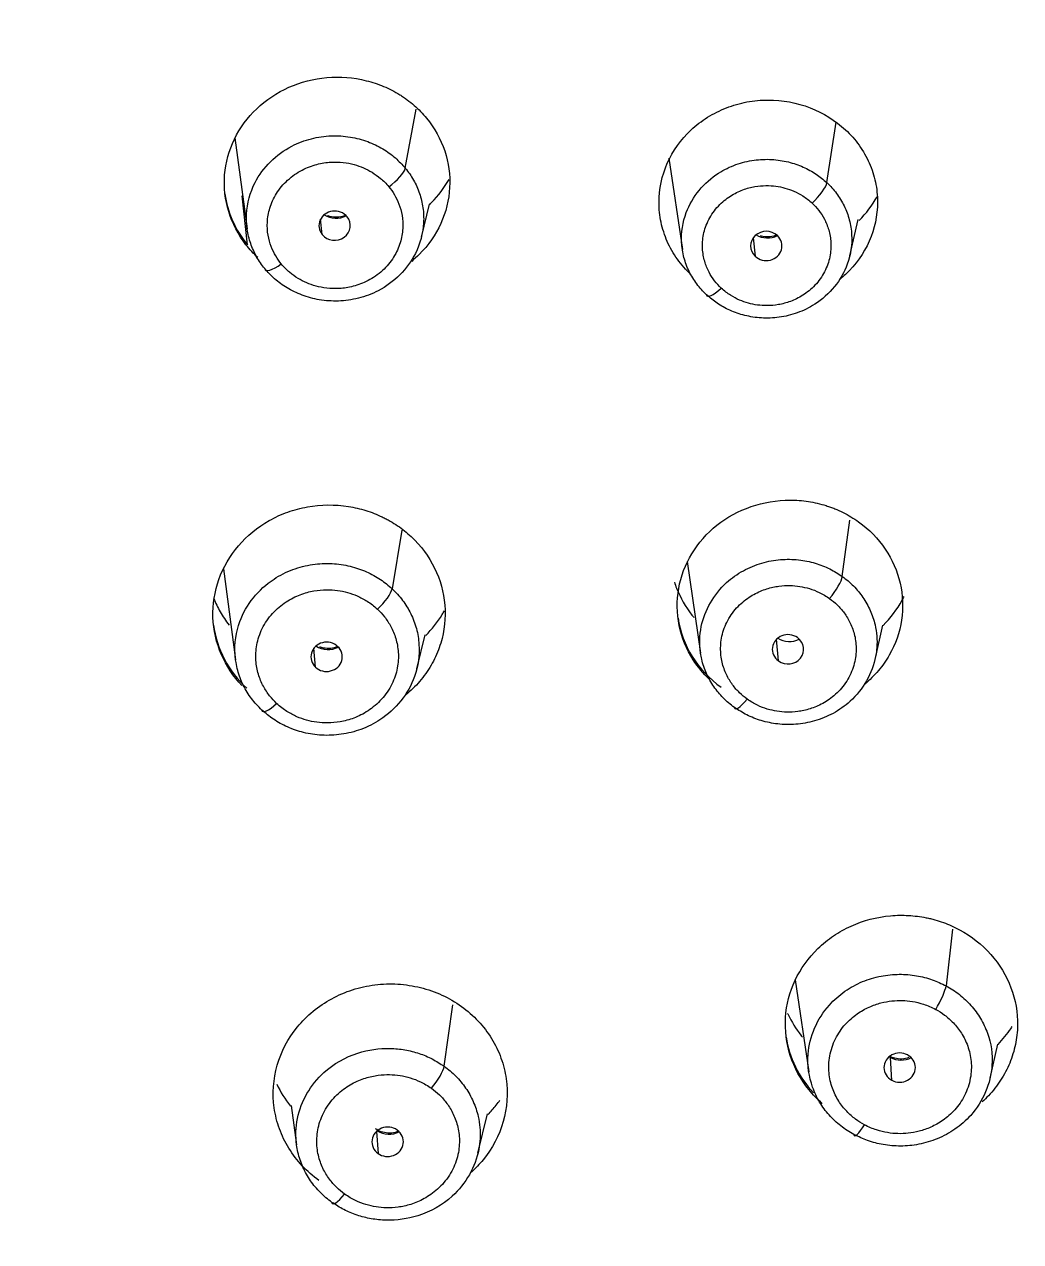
# Model space of a CAD drawing. Extents: x 0 to 1354, y 3495 to 4487.
# Drawn here: x 430.74 to 445.04, y 4074.6 to 4092.07 of the extents above; entities that cross this region are included whole.
import ezdxf

# ---------------------------------------------------------------- set-up
doc = ezdxf.new("R2010")
doc.units = 0
doc.header["$LTSCALE"] = 30
doc.header["$MEASUREMENT"] = 0
doc.layers.add('\\M+5B3DF\\M+5B4E7\\M+5CFDF', color=3, linetype='CONTINUOUS', lineweight=9)

msp = doc.modelspace()

# ---------------------------------------------------------------- linework, layer by layer
at = {"layer": '\\M+5B3DF\\M+5B4E7\\M+5CFDF', "color": 0, "lineweight": -3}
for p, q in [((436.212, 4090.008), (436.369, 4090.856)), ((442.262, 4089.801), (442.397, 4090.667)), ((433.765, 4090.442), (433.942, 4089.139)), ((439.994, 4090.15), (440.188, 4088.841)), ((433.946, 4088.909), (433.871, 4089.613)), ((436.442, 4089.017), (436.559, 4089.49)), ((435.018, 4089.054), (434.994, 4089.275)), ((442.591, 4088.75), (442.713, 4089.27)), ((441.206, 4089.009), (441.234, 4088.743)), ((442.484, 4084.149), (442.593, 4084.955)), ((436.163, 4084.814), (436.024, 4083.972)), ((433.601, 4084.26), (433.777, 4082.95)), ((440.256, 4084.365), (440.45, 4083.048)), ((442.953, 4082.956), (443.066, 4083.448)), ((436.377, 4082.824), (436.496, 4083.309)), ((441.567, 4082.936), (441.541, 4083.248)), ((434.922, 4082.846), (434.898, 4083.118)), ((444.065, 4079.084), (443.973, 4078.273)), ((441.806, 4078.361), (442.003, 4077.038)), ((436.769, 4077.119), (436.896, 4077.999)), ((444.606, 4076.95), (444.716, 4077.438)), ((443.195, 4076.916), (443.174, 4077.244)), ((434.576, 4076.556), (434.652, 4075.99)), ((437.255, 4075.871), (437.39, 4076.437)), ((435.798, 4076.183), (435.82, 4075.867))]:
    msp.add_line(p, q, dxfattribs=at)
for centre, major_axis, ratio, start_param, end_param in [((435.975, 4089.848), (0.232, 0.19), 0.282928, 4.484064, 5.959866), ((435.23, 4089.815), (1.617, -0.087), 0.928486, 3.317289, 3.846217), ((442.051, 4089.613), (0.205, 0.219), 0.25217, 4.448754, 5.927744), ((435.197, 4089.183), (0.225, 0.001), 0.934171, 0.652235, 3.793828), ((435.197, 4089.183), (0.225, 0.001), 0.934171, 3.793828, 6.93542), ((435.217, 4089.566), (-0.297, 0.016), 0.928486, 1.012746, 2.136306), ((441.393, 4088.892), (0.225, 0), 0.934248, 0.783609, 3.925201), ((441.393, 4088.892), (0.225, 0), 0.934248, 3.925201, 7.066794), ((441.409, 4089.285), (-0.299, 0.013), 0.928477, 1.038724, 2.108683), ((434.432, 4088.741), (-0.232, -0.19), 0.282928, 6.099493, 7.625657), ((440.746, 4088.394), (-0.205, -0.219), 0.25217, 6.06737, 7.590346), ((442.302, 4083.937), (0.175, 0.244), 0.217098, 4.418329, 5.894131), ((435.812, 4083.785), (0.205, 0.219), 0.25217, 4.448754, 5.921391), ((441.73, 4083.743), (1.618, -0.066), 0.926829, 3.315062, 4.095891), ((435.115, 4083.63), (1.667, -0.089), 0.926726, 3.314919, 3.97665), ((441.704, 4083.103), (0.225, 0.001), 0.934325, 0.914029, 4.055622), ((435.082, 4082.995), (0.225, 0.001), 0.934247, 0.782425, 3.924018), ((441.72, 4083.49), (-0.297, 0.012), 0.926829, 1.024199, 2.123169), ((441.704, 4083.103), (0.225, 0.001), 0.934325, 4.055622, 7.197214), ((435.082, 4082.995), (0.225, 0.001), 0.934247, 3.924018, 7.065611), ((435.102, 4083.373), (-0.296, 0.016), 0.926726, 1.00171, 2.147411), ((434.365, 4082.433), (-0.205, -0.219), 0.25217, 6.061018, 7.590346), ((441.118, 4082.495), (-0.175, -0.244), 0.217098, 6.033757, 7.559921), ((443.824, 4078.042), (0.142, 0.264), 0.178311, 4.393118, 5.865756), ((443.331, 4077.74), (1.668, -0.062), 0.92512, 3.312795, 3.889125), ((443.307, 4077.099), (0.225, 0.001), 0.934436, 1.044615, 4.186208), ((443.322, 4077.481), (-0.296, 0.011), 0.92512, 1.011911, 1.081911), ((443.024, 4076.998), (-0.142, -0.264), 0.178311, 2.863789, 3.14082), ((443.322, 4077.481), (-0.296, 0.011), 0.92512, 1.081911, 2.134933), ((443.307, 4077.099), (0.225, 0.001), 0.934436, 4.186208, 7.327801), ((436.588, 4076.909), (-0.175, -0.244), 0.217098, 1.276736, 2.745843), ((435.958, 4076.035), (0.226, 0.001), 0.93437, 0.912659, 4.054252), ((435.977, 4076.417), (-0.296, 0.015), 0.924757, 1.014326, 2.13455), ((435.958, 4076.035), (0.226, 0.001), 0.93437, 4.054252, 7.195845), ((442.801, 4076.386), (-0.142, -0.264), 0.178311, 6.005382, 7.534711), ((435.341, 4075.391), (0.175, 0.244), 0.217098, 2.885469, 4.418329)]:
    msp.add_ellipse(centre, major_axis=major_axis, ratio=ratio, start_param=start_param, end_param=end_param, dxfattribs=at)
for points, knots in [([(448.01, 4005.599), (447.96, 4009.543), (447.888, 4013.486), (447.741, 4019.394), (447.686, 4021.363), (447.563, 4025.298), (447.498, 4027.264), (447.306, 4031.189), (447.174, 4033.15), (446.667, 4037.037), (446.296, 4038.964), (445.49, 4041.781), (445.181, 4042.708), (444.473, 4044.522), (444.072, 4045.409), (443.153, 4047.117), (442.631, 4047.936), (441.484, 4049.497), (440.861, 4050.241), (439.54, 4051.652), (438.842, 4052.318), (437.375, 4053.57), (436.607, 4054.156), (435.016, 4055.252), (434.19, 4055.761), (432.497, 4056.713), (431.631, 4057.158), (429.007, 4058.447), (427.224, 4059.247), (424.608, 4060.54), (423.746, 4060.987), (422.05, 4061.925), (421.214, 4062.415), (419.588, 4063.455), (418.797, 4064.004), (417.283, 4065.177), (416.561, 4065.801), (414.514, 4067.782), (413.303, 4069.241), (411.732, 4071.57), (411.247, 4072.37), (410.34, 4074), (409.919, 4074.831), (408.739, 4077.358), (408.067, 4079.09), (406.901, 4082.604), (406.413, 4084.388), (405.593, 4087.988), (405.26, 4089.804), (404.718, 4093.452), (404.506, 4095.284), (404.169, 4098.955), (404.047, 4100.795), (403.781, 4106.318), (403.739, 4110.005), (403.894, 4115.532), (403.978, 4117.373), (404.218, 4121.052), (404.374, 4122.889), (404.781, 4126.553), (405.03, 4128.381), (405.656, 4132.017), (406.034, 4133.824), (406.974, 4137.397), (407.531, 4139.163), (408.885, 4142.612), (409.674, 4144.299), (411.525, 4147.534), (412.587, 4149.084), (414.985, 4151.984), (416.318, 4153.338), (418.497, 4155.182), (419.254, 4155.765), (420.825, 4156.859), (421.639, 4157.371), (424.152, 4158.798), (425.92, 4159.607), (427.738, 4160.306)], [0, 0, 0, 0, 0.0625, 0.0625, 0.09375, 0.09375, 0.125, 0.125, 0.15625, 0.15625, 0.1875, 0.1875, 0.203125, 0.203125, 0.21875, 0.21875, 0.234375, 0.234375, 0.25, 0.25, 0.265625, 0.265625, 0.28125, 0.28125, 0.296875, 0.296875, 0.3125, 0.3125, 0.34375, 0.34375, 0.359375, 0.359375, 0.375, 0.375, 0.390625, 0.390625, 0.40625, 0.40625, 0.4375, 0.4375, 0.453125, 0.453125, 0.46875, 0.46875, 0.5, 0.5, 0.53125, 0.53125, 0.5625, 0.5625, 0.59375, 0.59375, 0.625, 0.625, 0.6875, 0.6875, 0.71875, 0.71875, 0.75, 0.75, 0.78125, 0.78125, 0.8125, 0.8125, 0.84375, 0.84375, 0.875, 0.875, 0.90625, 0.90625, 0.9375, 0.9375, 0.953125, 0.953125, 0.96875, 0.96875, 1, 1, 1, 1]), ([(428.197, 4158.696), (428.032, 4158.632), (427.687, 4158.497), (427.153, 4158.279), (426.581, 4158.036), (425.812, 4157.695), (424.94, 4157.282), (423.672, 4156.63), (422.201, 4155.781), (420.21, 4154.446), (418.173, 4152.791), (416.24, 4150.871), (414.215, 4148.497), (412.298, 4145.692), (410.681, 4142.545), (409.747, 4140.27), (409.152, 4138.614), (408.634, 4137.046), (408.065, 4135.032), (407.529, 4132.766), (407.088, 4130.534), (406.477, 4126.816), (405.945, 4122.029), (405.574, 4116.274), (405.414, 4110.376), (405.496, 4104.979), (405.754, 4100.036), (406.066, 4096.221), (406.521, 4092.391), (407.143, 4088.581), (407.893, 4085.209), (408.69, 4082.352), (409.453, 4080.061), (410.255, 4077.985), (411.284, 4075.636), (412.663, 4072.993), (414.467, 4070.299), (416.358, 4068.097), (418.12, 4066.448), (419.691, 4065.22), (420.87, 4064.414), (421.951, 4063.725), (423.294, 4062.925), (425.415, 4061.78), (428.351, 4060.364), (431.305, 4059.003), (433.874, 4057.683), (435.491, 4056.744), (436.673, 4055.977), (437.502, 4055.397), (438.285, 4054.811), (439.15, 4054.118), (440.24, 4053.175), (441.272, 4052.246), (442.117, 4051.45), (442.799, 4050.783), (443.873, 4049.648), (445.304, 4047.705), (446.48, 4045.401), (447.219, 4043.464), (447.695, 4042.003), (448.02, 4040.848), (448.332, 4039.593), (448.559, 4038.564), (448.74, 4037.637), (448.826, 4037.147), (448.857, 4036.968)], [0, 0, 0, 0, 0.003459, 0.007214, 0.011266, 0.015614, 0.023656, 0.030154, 0.043592, 0.057032, 0.077492, 0.095619, 0.111413, 0.140155, 0.164137, 0.183352, 0.190386, 0.20018, 0.217211, 0.233353, 0.24805, 0.264051, 0.310977, 0.347323, 0.383099, 0.432782, 0.458757, 0.485271, 0.511786, 0.538305, 0.564826, 0.582853, 0.599256, 0.614348, 0.6284, 0.651649, 0.674923, 0.693736, 0.709704, 0.72282, 0.733082, 0.737787, 0.748001, 0.763716, 0.784923, 0.811591, 0.827175, 0.841454, 0.848243, 0.854858, 0.861359, 0.867478, 0.876665, 0.889695, 0.894614, 0.899294, 0.908268, 0.925038, 0.946214, 0.958393, 0.965287, 0.976041, 0.981687, 0.990362, 0.996466, 1, 1, 1, 1]), ([(449.143, 4037.032), (448.866, 4038.625), (448.514, 4040.206), (447.833, 4042.533), (447.58, 4043.302), (447.008, 4044.815), (446.689, 4045.559), (445.969, 4047.007), (445.567, 4047.711), (444.674, 4049.057), (444.181, 4049.7), (443.108, 4050.908), (442.533, 4051.475), (441.36, 4052.574), (440.764, 4053.109), (439.566, 4054.162), (438.959, 4054.679), (437.692, 4055.652), (437.038, 4056.11), (435.025, 4057.411), (433.618, 4058.178), (430.752, 4059.606), (429.294, 4060.271), (426.404, 4061.642), (424.973, 4062.351), (422.891, 4063.517), (422.208, 4063.922), (420.871, 4064.772), (420.218, 4065.218), (418.959, 4066.164), (418.353, 4066.663), (417.197, 4067.715), (416.646, 4068.268), (415.084, 4069.995), (414.161, 4071.239), (412.526, 4073.84), (411.813, 4075.196), (410.543, 4077.971), (409.983, 4079.388), (408.994, 4082.262), (408.567, 4083.718), (407.456, 4088.126), (406.947, 4091.114), (406.21, 4097.118), (405.982, 4100.135), (405.712, 4106.175), (405.669, 4109.198), (405.771, 4115.243), (405.915, 4118.264), (406.288, 4122.785), (406.438, 4124.29), (406.806, 4127.293), (407.023, 4128.792), (407.811, 4133.264), (408.526, 4136.22), (410.054, 4140.517), (410.64, 4141.926), (411.99, 4144.666), (412.76, 4145.994), (414.501, 4148.529), (415.469, 4149.738), (417.591, 4152.003), (418.745, 4153.06), (421.227, 4154.973), (422.556, 4155.829), (425.34, 4157.336), (426.795, 4157.987), (428.284, 4158.561)], [0, 0, 0, 0, 0.03125, 0.03125, 0.046875, 0.046875, 0.0625, 0.0625, 0.078125, 0.078125, 0.09375, 0.09375, 0.109375, 0.109375, 0.125, 0.125, 0.140625, 0.140625, 0.15625, 0.15625, 0.1875, 0.1875, 0.21875, 0.21875, 0.25, 0.25, 0.265625, 0.265625, 0.28125, 0.28125, 0.296875, 0.296875, 0.3125, 0.3125, 0.34375, 0.34375, 0.375, 0.375, 0.40625, 0.40625, 0.4375, 0.4375, 0.5, 0.5, 0.5625, 0.5625, 0.625, 0.625, 0.6875, 0.6875, 0.71875, 0.71875, 0.75, 0.75, 0.8125, 0.8125, 0.84375, 0.84375, 0.875, 0.875, 0.90625, 0.90625, 0.9375, 0.9375, 0.96875, 0.96875, 1, 1, 1, 1]), ([(449.362, 4037.033), (449.326, 4037.242), (449.253, 4037.664), (449.129, 4038.295), (448.996, 4038.926), (448.855, 4039.547), (448.708, 4040.153), (448.559, 4040.741), (448.406, 4041.311), (448.249, 4041.867), (448.087, 4042.403), (447.924, 4042.91), (447.764, 4043.376), (447.612, 4043.799), (447.469, 4044.18), (447.334, 4044.527), (447.205, 4044.845), (447.081, 4045.142), (446.959, 4045.423), (446.837, 4045.696), (446.712, 4045.964), (446.584, 4046.23), (446.452, 4046.493), (446.317, 4046.754), (446.179, 4047.013), (446.039, 4047.27), (445.894, 4047.527), (445.746, 4047.782), (445.595, 4048.035), (445.439, 4048.284), (445.277, 4048.53), (445.107, 4048.775), (444.925, 4049.027), (444.725, 4049.293), (444.504, 4049.577), (444.26, 4049.881), (443.988, 4050.207), (443.69, 4050.552), (443.366, 4050.907), (443.026, 4051.261), (442.68, 4051.604), (442.332, 4051.936), (441.984, 4052.26), (441.634, 4052.582), (441.28, 4052.903), (440.925, 4053.223), (440.573, 4053.54), (440.226, 4053.848), (439.889, 4054.142), (439.562, 4054.421), (439.245, 4054.684), (438.936, 4054.934), (438.63, 4055.175), (438.322, 4055.411), (438.012, 4055.642), (437.697, 4055.871), (437.38, 4056.095), (437.061, 4056.315), (436.739, 4056.531), (436.411, 4056.746), (436.068, 4056.966), (435.697, 4057.195), (435.242, 4057.467), (434.675, 4057.793), (433.978, 4058.176), (433.188, 4058.594), (432.322, 4059.036), (431.408, 4059.488), (430.47, 4059.937), (429.523, 4060.382), (428.577, 4060.824), (427.648, 4061.263), (426.763, 4061.69), (425.938, 4062.098), (425.161, 4062.495), (424.401, 4062.897), (423.638, 4063.315), (422.868, 4063.756), (422.092, 4064.229), (421.299, 4064.733), (420.49, 4065.273), (419.679, 4065.858), (418.879, 4066.49), (418.09, 4067.16), (417.325, 4067.873), (416.584, 4068.632), (415.854, 4069.442), (415.126, 4070.325), (414.403, 4071.299), (413.694, 4072.349), (413.022, 4073.445), (412.397, 4074.57), (411.805, 4075.719), (411.251, 4076.904), (410.72, 4078.133), (410.209, 4079.414), (409.721, 4080.755), (409.186, 4082.373), (408.622, 4084.331), (408.06, 4086.572), (407.594, 4088.819), (407.218, 4090.987), (406.907, 4093.095), (406.661, 4095.142), (406.46, 4097.112), (406.297, 4099.018), (406.169, 4100.89), (406.068, 4102.731), (405.992, 4104.535), (405.943, 4106.298), (405.913, 4108.028), (405.903, 4109.74), (405.913, 4111.447), (405.942, 4113.162), (405.991, 4114.884), (406.064, 4116.602), (406.154, 4118.312), (406.266, 4120.018), (406.403, 4121.724), (406.558, 4123.413), (406.737, 4125.063), (406.935, 4126.662), (407.152, 4128.218), (407.392, 4129.737), (407.661, 4131.222), (407.955, 4132.673), (408.276, 4134.09), (408.625, 4135.469), (409.009, 4136.818), (409.421, 4138.132), (409.854, 4139.376), (410.287, 4140.505), (410.7, 4141.499), (411.091, 4142.384), (411.477, 4143.198), (411.873, 4143.971), (412.251, 4144.662), (412.498, 4145.094), (412.605, 4145.277)], [0, 0, 0, 0, 0.004804, 0.00966, 0.014532, 0.019352, 0.024059, 0.028616, 0.033051, 0.037408, 0.041668, 0.04572, 0.049451, 0.05282, 0.055876, 0.058668, 0.061242, 0.063653, 0.065951, 0.068191, 0.070418, 0.072655, 0.074886, 0.077104, 0.079315, 0.081534, 0.083764, 0.086001, 0.088238, 0.090469, 0.092688, 0.094924, 0.097253, 0.09976, 0.102474, 0.105425, 0.108639, 0.112117, 0.115805, 0.119565, 0.123269, 0.12689, 0.13048, 0.134082, 0.13771, 0.141361, 0.144991, 0.148543, 0.151968, 0.155247, 0.158387, 0.161414, 0.164374, 0.167323, 0.170285, 0.173258, 0.176231, 0.179196, 0.182142, 0.185108, 0.188188, 0.191476, 0.195076, 0.200338, 0.206401, 0.213238, 0.220738, 0.228569, 0.236476, 0.244413, 0.252353, 0.260221, 0.267776, 0.274683, 0.281151, 0.287634, 0.294268, 0.300984, 0.307874, 0.315035, 0.322485, 0.330135, 0.337978, 0.345947, 0.354008, 0.362192, 0.370589, 0.379393, 0.388946, 0.399039, 0.409195, 0.419279, 0.429501, 0.439837, 0.45039, 0.46135, 0.472727, 0.484442, 0.502084, 0.521523, 0.539787, 0.55716, 0.57437, 0.590961, 0.606728, 0.621973, 0.636971, 0.651859, 0.666323, 0.680413, 0.694289, 0.707968, 0.721607, 0.735367, 0.749234, 0.763046, 0.776738, 0.790421, 0.804175, 0.817894, 0.831199, 0.844064, 0.856622, 0.868929, 0.880987, 0.892822, 0.904437, 0.915801, 0.926905, 0.93798, 0.948706, 0.95835, 0.966814, 0.974342, 0.98135, 0.98822, 0.994976, 1, 1, 1, 1]), ([(449.502, 4037.021), (449.465, 4037.236), (449.392, 4037.662), (449.27, 4038.294), (449.14, 4038.916), (449.002, 4039.527), (448.859, 4040.127), (448.711, 4040.717), (448.558, 4041.296), (448.399, 4041.864), (448.232, 4042.421), (448.057, 4042.967), (447.874, 4043.5), (447.684, 4044.021), (447.489, 4044.53), (447.287, 4045.027), (447.079, 4045.512), (446.862, 4045.983), (446.638, 4046.44), (446.408, 4046.884), (446.177, 4047.308), (445.899, 4047.796), (445.581, 4048.318), (445.202, 4048.871), (444.84, 4049.35), (444.429, 4049.866), (444.009, 4050.366), (443.556, 4050.867), (443.038, 4051.404), (442.398, 4052.014), (441.641, 4052.701), (440.883, 4053.381), (440.282, 4053.915), (439.651, 4054.456), (438.803, 4055.153), (437.346, 4056.233), (435.798, 4057.23), (434.379, 4058.03), (433.345, 4058.58), (432.31, 4059.108), (431.275, 4059.617), (430.242, 4060.11), (429.214, 4060.593), (428.195, 4061.072), (427.189, 4061.554), (426.197, 4062.041), (425.223, 4062.539), (424.268, 4063.05), (423.332, 4063.573), (422.422, 4064.117), (421.537, 4064.679), (420.672, 4065.254), (419.841, 4065.854), (419.047, 4066.481), (418.285, 4067.128), (417.561, 4067.8), (416.877, 4068.493), (416.228, 4069.202), (415.613, 4069.926), (415.036, 4070.664), (414.495, 4071.414), (413.984, 4072.172), (413.503, 4072.935), (413.052, 4073.703), (412.627, 4074.474), (412.225, 4075.244), (411.845, 4076.015), (411.49, 4076.784), (411.152, 4077.551), (410.832, 4078.315), (410.53, 4079.074), (410.244, 4079.83), (409.974, 4080.58), (409.721, 4081.326), (409.315, 4082.587), (408.806, 4084.368), (408.237, 4086.67), (407.771, 4088.956), (407.386, 4091.221), (407.067, 4093.46), (406.816, 4095.671), (406.607, 4097.852), (406.443, 4100.002), (406.319, 4102.118), (406.226, 4104.202), (406.168, 4106.252), (406.137, 4108.267), (406.133, 4110.249), (406.155, 4112.195), (406.2, 4114.107), (406.271, 4115.984), (406.366, 4117.824), (406.479, 4119.63), (406.619, 4121.398), (406.777, 4123.131), (406.959, 4124.828), (407.165, 4126.487), (407.391, 4128.109), (407.645, 4129.692), (407.928, 4131.236), (408.239, 4132.739), (408.577, 4134.203), (408.949, 4135.623), (409.352, 4137), (409.783, 4138.333), (410.246, 4139.62), (410.741, 4140.86), (411.258, 4142.054), (411.803, 4143.199), (412.331, 4144.191), (412.678, 4144.8), (412.824, 4145.049)], [0, 0, 0, 0, 0.004925, 0.009783, 0.014574, 0.019297, 0.023952, 0.028541, 0.033063, 0.03752, 0.041913, 0.04624, 0.050499, 0.054689, 0.058812, 0.062868, 0.06686, 0.070785, 0.074642, 0.078431, 0.082152, 0.085621, 0.091226, 0.096067, 0.100874, 0.104902, 0.111103, 0.115743, 0.120319, 0.128101, 0.135864, 0.143616, 0.151376, 0.154309, 0.162712, 0.17659, 0.19595, 0.204951, 0.213874, 0.222725, 0.231503, 0.240206, 0.248833, 0.257381, 0.265851, 0.274244, 0.282558, 0.290799, 0.298961, 0.307046, 0.315062, 0.322999, 0.330849, 0.338629, 0.346332, 0.353957, 0.361508, 0.368988, 0.376389, 0.383715, 0.39097, 0.398152, 0.405256, 0.412286, 0.419244, 0.426128, 0.432935, 0.439669, 0.44633, 0.452916, 0.459426, 0.465861, 0.472221, 0.478506, 0.484715, 0.503971, 0.522949, 0.541649, 0.560075, 0.578222, 0.596092, 0.613686, 0.631, 0.648038, 0.664796, 0.681277, 0.69748, 0.713404, 0.72905, 0.744417, 0.759504, 0.774315, 0.788846, 0.803099, 0.817073, 0.830767, 0.844184, 0.857321, 0.870177, 0.882754, 0.895053, 0.907072, 0.918809, 0.930269, 0.941449, 0.952348, 0.962971, 0.973314, 0.983372, 0.993153, 1, 1, 1, 1]), ([(404.623, 4131.074), (404.588, 4130.873), (404.366, 4129.584), (403.796, 4125.704), (402.938, 4116.179), (402.904, 4106.308), (403.509, 4097.799), (403.922, 4093.938), (404.439, 4090.387), (405.062, 4087.152), (405.765, 4084.236), (406.526, 4081.641), (407.311, 4079.366), (408.086, 4077.403), (408.945, 4075.472), (409.945, 4073.499), (411.165, 4071.423), (412.534, 4069.458), (414.061, 4067.63), (415.728, 4065.949), (417.528, 4064.439), (419.429, 4063.101), (421.477, 4061.849), (423.547, 4060.723), (425.512, 4059.75), (427.144, 4058.986), (428.72, 4058.255), (430.371, 4057.48), (432.211, 4056.56), (434.054, 4055.528), (435.869, 4054.341), (437.639, 4052.979), (439.36, 4051.392), (440.891, 4049.675), (442.137, 4047.982), (443.025, 4046.52), (443.788, 4045.031), (444.457, 4043.465), (445.054, 4041.773), (445.502, 4040.242), (445.834, 4038.886), (446.076, 4037.716), (446.304, 4036.436), (446.539, 4034.82), (446.766, 4032.641), (446.939, 4029.975), (447.069, 4026.823), (447.219, 4022.012), (447.362, 4016.415), (447.465, 4010.907), (447.518, 4007.539), (447.539, 4006.008), (447.545, 4005.599)], [0, 0, 0, 0, 0.004399, 0.028149, 0.08446, 0.210548, 0.240578, 0.268471, 0.294238, 0.317873, 0.339365, 0.358714, 0.375905, 0.390942, 0.403826, 0.421009, 0.438012, 0.454857, 0.471503, 0.487946, 0.504179, 0.520153, 0.535825, 0.553449, 0.568384, 0.580629, 0.590215, 0.603849, 0.617866, 0.632269, 0.647095, 0.662367, 0.67808, 0.695053, 0.709337, 0.720941, 0.729896, 0.74338, 0.755521, 0.766306, 0.775735, 0.783805, 0.790513, 0.802081, 0.816849, 0.834849, 0.856111, 0.88061, 0.932059, 0.969104, 0.991752, 1, 1, 1, 1]), ([(449.143, 4037.044), (448.868, 4038.627), (448.52, 4040.197), (447.848, 4042.505), (447.599, 4043.269), (447.038, 4044.768), (446.727, 4045.499), (445.684, 4047.627), (444.841, 4048.955), (443.528, 4050.47), (443.254, 4050.764), (442.694, 4051.337), (442.407, 4051.616), (441.826, 4052.166), (441.532, 4052.437), (440.941, 4052.974), (440.643, 4053.24), (440.047, 4053.765), (439.748, 4054.025), (439.142, 4054.539), (438.836, 4054.793), (437.899, 4055.528), (437.254, 4055.987), (435.931, 4056.856), (435.252, 4057.266), (433.867, 4058.051), (433.163, 4058.424), (431.739, 4059.142), (431.02, 4059.487), (429.576, 4060.17), (428.851, 4060.507), (427.406, 4061.191), (426.685, 4061.537), (425.258, 4062.253), (424.549, 4062.623), (423.157, 4063.392), (422.474, 4063.791), (421.138, 4064.625), (420.486, 4065.06), (419.225, 4065.985), (418.617, 4066.474), (417.451, 4067.505), (416.892, 4068.048), (416.092, 4068.908), (415.831, 4069.203), (415.325, 4069.802), (415.081, 4070.106), (414.371, 4071.03), (413.929, 4071.661), (412.683, 4073.595), (411.959, 4074.94), (410.988, 4077.022), (410.683, 4077.727), (410.108, 4079.145), (409.839, 4079.859), (409.081, 4082.019), (408.643, 4083.481), (407.886, 4086.429), (407.566, 4087.917), (407.022, 4090.906), (406.797, 4092.408), (406.231, 4096.925), (405.996, 4099.953), (405.752, 4105.249), (405.699, 4107.52), (405.7, 4109.79)], [0, 0, 0, 0, 0.051287, 0.051287, 0.076931, 0.076931, 0.102575, 0.102575, 0.153862, 0.153862, 0.166684, 0.166684, 0.179506, 0.179506, 0.192327, 0.192327, 0.205149, 0.205149, 0.217971, 0.217971, 0.230793, 0.230793, 0.256437, 0.256437, 0.28208, 0.28208, 0.307724, 0.307724, 0.333368, 0.333368, 0.359011, 0.359011, 0.384655, 0.384655, 0.410298, 0.410298, 0.435942, 0.435942, 0.461586, 0.461586, 0.487229, 0.487229, 0.512873, 0.512873, 0.525695, 0.525695, 0.538517, 0.538517, 0.56416, 0.56416, 0.615448, 0.615448, 0.641091, 0.641091, 0.666735, 0.666735, 0.718022, 0.718022, 0.76931, 0.76931, 0.820597, 0.820597, 0.923172, 0.923172, 1, 1, 1, 1]), ([(434.097, 4088.724), (434.034, 4088.781), (433.977, 4088.844), (433.814, 4089.052), (433.729, 4089.215), (433.625, 4089.555), (433.605, 4089.736), (433.633, 4090.088), (433.681, 4090.264), (433.837, 4090.586), (433.947, 4090.736), (434.211, 4090.988), (434.37, 4091.093), (434.711, 4091.245), (434.898, 4091.293), (435.275, 4091.326), (435.468, 4091.311), (435.652, 4091.264)], [0, 0, 0, 0, 0.062134, 0.062134, 0.196115, 0.196115, 0.330096, 0.330096, 0.464076, 0.464076, 0.598057, 0.598057, 0.732038, 0.732038, 0.866019, 0.866019, 1, 1, 1, 1]), ([(435.652, 4091.264), (435.738, 4091.243), (435.904, 4091.188), (436.058, 4091.108), (436.15, 4091.051), (436.168, 4091.039), (436.204, 4091.014), (436.257, 4090.977), (436.306, 4090.937), (436.403, 4090.853), (436.462, 4090.792), (436.516, 4090.726)], [0, 0, 0, 0, 0.25, 0.5, 0.5, 0.5625, 0.5625, 0.625, 0.75, 0.75, 1, 1, 1, 1]), ([(440.312, 4088.481), (440.239, 4088.549), (440.174, 4088.623), (440.06, 4088.782), (440.011, 4088.868), (439.932, 4089.046), (439.903, 4089.137), (439.863, 4089.325), (439.853, 4089.422), (439.853, 4089.709), (439.894, 4089.902), (440.05, 4090.255), (440.167, 4090.419), (440.384, 4090.623), (440.464, 4090.685), (440.635, 4090.791), (440.725, 4090.837), (440.915, 4090.911), (441.014, 4090.939), (441.215, 4090.977), (441.316, 4090.986), (441.627, 4090.987), (441.83, 4090.949), (442.211, 4090.802), (442.384, 4090.695), (442.53, 4090.558)], [0, 0, 0, 0, 0.0625, 0.0625, 0.125, 0.125, 0.1875, 0.1875, 0.25, 0.25, 0.375, 0.375, 0.5, 0.5, 0.5625, 0.5625, 0.625, 0.625, 0.6875, 0.6875, 0.75, 0.75, 0.875, 0.875, 1, 1, 1, 1]), ([(436.516, 4090.726), (436.632, 4090.584), (436.72, 4090.426), (436.834, 4090.086), (436.857, 4089.909), (436.839, 4089.553), (436.796, 4089.378), (436.647, 4089.051), (436.542, 4088.9), (436.378, 4088.736), (436.341, 4088.703), (436.304, 4088.671)], [0, 0, 0, 0, 0.234329, 0.234329, 0.468658, 0.468658, 0.702988, 0.702988, 0.937317, 0.937317, 1, 1, 1, 1]), ([(442.53, 4090.558), (442.603, 4090.49), (442.668, 4090.416), (442.782, 4090.257), (442.831, 4090.171), (442.91, 4089.994), (442.939, 4089.902), (442.979, 4089.714), (442.989, 4089.617), (442.989, 4089.33), (442.948, 4089.137), (442.792, 4088.784), (442.675, 4088.62), (442.504, 4088.459), (442.476, 4088.435), (442.446, 4088.411)], [0, 0, 0, 0, 0.119435, 0.119435, 0.23887, 0.23887, 0.358305, 0.358305, 0.47774, 0.47774, 0.71661, 0.71661, 0.95548, 0.95548, 1, 1, 1, 1]), ([(433.942, 4089.14), (433.937, 4089.173), (433.931, 4089.242), (433.932, 4089.468), (434.046, 4089.898), (434.433, 4090.28), (434.856, 4090.44), (435.144, 4090.482), (435.42, 4090.464), (435.67, 4090.398), (435.888, 4090.293), (436.071, 4090.163), (436.166, 4090.058), (436.212, 4090.008)], [0, 0, 0, 0, 0.032492, 0.06775, 0.219483, 0.452283, 0.544295, 0.631732, 0.714585, 0.792845, 0.866505, 0.935559, 1, 1, 1, 1]), ([(436.212, 4090.008), (436.234, 4089.98), (436.276, 4089.926), (436.331, 4089.837), (436.378, 4089.744), (436.417, 4089.646), (436.446, 4089.544), (436.466, 4089.44), (436.476, 4089.333), (436.476, 4089.261), (436.474, 4089.225), (436.474, 4089.225)], [0, 0, 0, 0, 0.120751, 0.242716, 0.365895, 0.490285, 0.615886, 0.742697, 0.870717, 0.999945, 1, 1, 1, 1]), ([(440.188, 4088.843), (440.183, 4088.875), (440.165, 4089.053), (440.228, 4089.474), (440.559, 4089.877), (440.95, 4090.067), (441.211, 4090.131), (441.467, 4090.141), (441.707, 4090.105), (441.922, 4090.031), (442.109, 4089.93), (442.212, 4089.843), (442.262, 4089.801)], [0, 0, 0, 0, 0.034753, 0.18906, 0.441765, 0.534717, 0.62328, 0.707445, 0.787206, 0.862555, 0.933488, 1, 1, 1, 1]), ([(436.562, 4089.488), (436.571, 4089.496), (436.679, 4089.605), (436.771, 4089.727), (436.84, 4089.847)], [0, 0, 0, 0, 0.080935, 1, 1, 1, 1]), ([(442.262, 4089.801), (442.287, 4089.776), (442.336, 4089.727), (442.402, 4089.646), (442.461, 4089.559), (442.512, 4089.466), (442.554, 4089.368), (442.586, 4089.266), (442.609, 4089.159), (442.616, 4089.087), (442.618, 4089.051), (442.618, 4089.051)], [0, 0, 0, 0, 0.119707, 0.240928, 0.363662, 0.487907, 0.613663, 0.740929, 0.869702, 0.999983, 1, 1, 1, 1]), ([(435.363, 4089.335), (435.347, 4089.327), (435.297, 4089.309), (435.206, 4089.298), (435.132, 4089.313), (435.097, 4089.327), (435.093, 4089.328)], [0, 0, 0, 0, 0.201548, 0.586741, 0.958817, 1, 1, 1, 1]), ([(434.194, 4088.566), (434.173, 4088.593), (434.131, 4088.648), (434.076, 4088.736), (434.029, 4088.829), (433.991, 4088.926), (433.961, 4089.028), (433.947, 4089.1), (433.942, 4089.137), (433.942, 4089.14)], [0, 0, 0, 0, 0.15987, 0.321679, 0.485428, 0.65112, 0.818757, 0.988341, 1, 1, 1, 1]), ([(436.474, 4089.225), (436.465, 4089.074), (436.363, 4088.68), (435.977, 4088.294), (435.547, 4088.133), (435.257, 4088.092), (434.981, 4088.11), (434.731, 4088.178), (434.515, 4088.283), (434.334, 4088.412), (434.24, 4088.516), (434.194, 4088.566)], [0, 0, 0, 0, 0.158015, 0.412637, 0.512222, 0.606576, 0.695703, 0.779606, 0.858289, 0.931753, 1, 1, 1, 1]), ([(442.618, 4089.051), (442.626, 4088.91), (442.57, 4088.522), (442.24, 4088.116), (441.845, 4087.925), (441.583, 4087.86), (441.326, 4087.851), (441.086, 4087.887), (440.872, 4087.962), (440.686, 4088.063), (440.584, 4088.149), (440.534, 4088.191)], [0, 0, 0, 0, 0.155563, 0.421621, 0.518467, 0.610569, 0.697929, 0.780551, 0.858435, 0.931584, 1, 1, 1, 1]), ([(441.546, 4089.049), (441.545, 4089.049), (441.516, 4089.036), (441.449, 4089.018), (441.366, 4089.022), (441.32, 4089.034), (441.308, 4089.038)], [0, 0, 0, 0, 0.005055, 0.414331, 0.844622, 1, 1, 1, 1]), ([(440.534, 4088.191), (440.51, 4088.216), (440.46, 4088.265), (440.394, 4088.346), (440.335, 4088.433), (440.284, 4088.526), (440.242, 4088.624), (440.21, 4088.726), (440.194, 4088.8), (440.188, 4088.839), (440.188, 4088.843)], [0, 0, 0, 0, 0.135714, 0.2731, 0.41216, 0.552896, 0.69531, 0.839402, 0.985176, 1, 1, 1, 1]), ([(433.867, 4082.582), (433.744, 4082.713), (433.643, 4082.865), (433.5, 4083.195), (433.458, 4083.38), (433.445, 4083.746), (433.475, 4083.932), (433.598, 4084.28), (433.695, 4084.445), (433.94, 4084.732), (434.091, 4084.856), (434.343, 4084.998), (434.433, 4085.039), (434.617, 4085.105), (434.711, 4085.13), (435.001, 4085.181), (435.201, 4085.184), (435.397, 4085.153)], [0, 0, 0, 0, 0.136722, 0.136722, 0.280601, 0.280601, 0.424481, 0.424481, 0.568361, 0.568361, 0.712241, 0.712241, 0.78418, 0.78418, 0.85612, 0.85612, 1, 1, 1, 1]), ([(435.397, 4085.153), (435.482, 4085.14), (435.565, 4085.12), (435.726, 4085.07), (435.805, 4085.039), (435.901, 4084.993), (435.92, 4084.984), (435.957, 4084.964), (436.013, 4084.933), (436.066, 4084.9), (436.17, 4084.829), (436.235, 4084.777), (436.296, 4084.72)], [0, 0, 0, 0, 0.25, 0.25, 0.5, 0.5, 0.5625, 0.5625, 0.625, 0.75, 0.75, 1, 1, 1, 1]), ([(440.577, 4082.67), (440.488, 4082.755), (440.409, 4082.85), (440.247, 4083.103), (440.178, 4083.272), (440.108, 4083.619), (440.105, 4083.801), (440.167, 4084.15), (440.231, 4084.321), (440.417, 4084.629), (440.541, 4084.769), (440.829, 4084.998), (440.996, 4085.089), (441.351, 4085.212), (441.542, 4085.244), (441.733, 4085.244)], [0, 0, 0, 0, 0.100349, 0.100349, 0.25029, 0.25029, 0.400232, 0.400232, 0.550174, 0.550174, 0.700116, 0.700116, 0.850058, 0.850058, 1, 1, 1, 1]), ([(441.733, 4085.244), (441.822, 4085.244), (441.998, 4085.231), (442.168, 4085.191), (442.273, 4085.158), (442.294, 4085.151), (442.335, 4085.136), (442.397, 4085.113), (442.456, 4085.086), (442.572, 4085.028), (442.646, 4084.983), (442.717, 4084.933)], [0, 0, 0, 0, 0.25, 0.5, 0.5, 0.5625, 0.5625, 0.625, 0.75, 0.75, 1, 1, 1, 1]), ([(442.717, 4084.933), (442.869, 4084.824), (442.996, 4084.693), (443.201, 4084.391), (443.273, 4084.226), (443.353, 4083.878), (443.36, 4083.699), (443.307, 4083.346), (443.247, 4083.176), (443.113, 4082.941), (443.061, 4082.867), (442.944, 4082.727), (442.878, 4082.662), (442.807, 4082.602), (442.806, 4082.601), (442.805, 4082.6)], [0, 0, 0, 0, 0.19971, 0.19971, 0.399421, 0.399421, 0.599131, 0.599131, 0.798842, 0.798842, 0.898697, 0.898697, 0.998552, 0.998552, 1, 1, 1, 1]), ([(436.296, 4084.72), (436.436, 4084.589), (436.549, 4084.438), (436.714, 4084.101), (436.764, 4083.922), (436.794, 4083.554), (436.774, 4083.369), (436.693, 4083.103), (436.658, 4083.017), (436.572, 4082.852), (436.52, 4082.772), (436.404, 4082.623), (436.34, 4082.554), (436.25, 4082.473), (436.23, 4082.457), (436.21, 4082.44)], [0, 0, 0, 0, 0.215726, 0.215726, 0.431453, 0.431453, 0.647179, 0.647179, 0.755043, 0.755043, 0.862906, 0.862906, 0.970769, 0.970769, 1, 1, 1, 1]), ([(440.45, 4083.047), (440.431, 4083.173), (440.439, 4083.546), (440.69, 4083.981), (441.055, 4084.238), (441.321, 4084.349), (441.592, 4084.398), (441.852, 4084.395), (442.091, 4084.346), (442.304, 4084.265), (442.425, 4084.186), (442.484, 4084.149)], [0, 0, 0, 0, 0.136457, 0.39402, 0.49582, 0.592558, 0.684224, 0.770809, 0.852305, 0.928704, 1, 1, 1, 1]), ([(433.776, 4082.951), (433.773, 4082.977), (433.755, 4083.162), (433.817, 4083.608), (434.17, 4084.046), (434.59, 4084.255), (434.875, 4084.328), (435.156, 4084.341), (435.418, 4084.303), (435.653, 4084.223), (435.857, 4084.113), (435.969, 4084.018), (436.024, 4083.972)], [0, 0, 0, 0, 0.025806, 0.18239, 0.433505, 0.528145, 0.618229, 0.703747, 0.784691, 0.861052, 0.932823, 1, 1, 1, 1]), ([(440.074, 4084.067), (440.083, 4084.038), (440.144, 4083.87), (440.241, 4083.7), (440.344, 4083.57), (440.353, 4083.558)], [0, 0, 0, 0, 0.160038, 0.921897, 1, 1, 1, 1]), ([(442.484, 4084.149), (442.512, 4084.127), (442.568, 4084.085), (442.646, 4084.012), (442.717, 4083.934), (442.781, 4083.849), (442.838, 4083.758), (442.886, 4083.661), (442.925, 4083.561), (442.975, 4083.385), (442.987, 4083.238), (442.979, 4083.128)], [0, 0, 0, 0, 0.086734, 0.174341, 0.262819, 0.352167, 0.442385, 0.533473, 0.625428, 0.718251, 1, 1, 1, 1]), ([(436.024, 4083.972), (436.05, 4083.946), (436.103, 4083.893), (436.174, 4083.806), (436.238, 4083.713), (436.292, 4083.614), (436.338, 4083.509), (436.373, 4083.4), (436.397, 4083.287), (436.406, 4083.211), (436.408, 4083.172), (436.408, 4083.172)], [0, 0, 0, 0, 0.120228, 0.241821, 0.364776, 0.489092, 0.614769, 0.741805, 0.870199, 0.999949, 1, 1, 1, 1]), ([(433.461, 4083.834), (433.488, 4083.768), (433.553, 4083.635), (433.635, 4083.511), (433.682, 4083.45)], [0, 0, 0, 0, 0.483162, 1, 1, 1, 1]), ([(443.071, 4083.444), (443.178, 4083.553), (443.282, 4083.692), (443.361, 4083.843), (443.37, 4083.862)], [0, 0, 0, 0, 0.878333, 1, 1, 1, 1]), ([(436.506, 4083.301), (436.595, 4083.393), (436.687, 4083.51), (436.762, 4083.637), (436.772, 4083.655)], [0, 0, 0, 0, 0.859624, 1, 1, 1, 1]), ([(436.408, 4083.172), (436.418, 4083.017), (436.362, 4082.598), (436.009, 4082.158), (435.585, 4081.946), (435.298, 4081.874), (435.018, 4081.861), (434.755, 4081.9), (434.521, 4081.981), (434.318, 4082.091), (434.207, 4082.185), (434.153, 4082.231)], [0, 0, 0, 0, 0.156721, 0.418419, 0.516162, 0.60901, 0.69697, 0.780045, 0.858239, 0.931557, 1, 1, 1, 1]), ([(435.242, 4083.143), (435.24, 4083.142), (435.209, 4083.128), (435.141, 4083.111), (435.053, 4083.115), (435.001, 4083.13), (434.984, 4083.137)], [0, 0, 0, 0, 0.027804, 0.398115, 0.787426, 1, 1, 1, 1]), ([(440.935, 4082.268), (440.907, 4082.289), (440.851, 4082.332), (440.774, 4082.404), (440.703, 4082.482), (440.639, 4082.567), (440.582, 4082.658), (440.533, 4082.754), (440.494, 4082.855), (440.466, 4082.953), (440.454, 4083.018), (440.45, 4083.047)], [0, 0, 0, 0, 0.108528, 0.218371, 0.329533, 0.442012, 0.555813, 0.670935, 0.78738, 0.905151, 1, 1, 1, 1]), ([(442.979, 4083.128), (442.976, 4083.086), (442.938, 4082.799), (442.732, 4082.437), (442.362, 4082.177), (442.093, 4082.067), (441.822, 4082.018), (441.561, 4082.023), (441.324, 4082.072), (441.113, 4082.153), (440.993, 4082.231), (440.935, 4082.268)], [0, 0, 0, 0, 0.049563, 0.336982, 0.449394, 0.555901, 0.656508, 0.751219, 0.840036, 0.922962, 1, 1, 1, 1]), ([(434.153, 4082.231), (434.127, 4082.257), (434.074, 4082.309), (434.003, 4082.395), (433.94, 4082.488), (433.885, 4082.587), (433.84, 4082.692), (433.805, 4082.801), (433.786, 4082.888), (433.778, 4082.939), (433.776, 4082.951)], [0, 0, 0, 0, 0.131244, 0.264132, 0.398666, 0.534848, 0.672681, 0.812167, 0.953308, 1, 1, 1, 1]), ([(442.195, 4076.585), (442.125, 4076.646), (442.061, 4076.712), (441.886, 4076.929), (441.794, 4077.097), (441.681, 4077.448), (441.658, 4077.635), (441.681, 4078.001), (441.728, 4078.184), (441.886, 4078.52), (441.998, 4078.676), (442.202, 4078.874), (442.278, 4078.936), (442.437, 4079.044), (442.521, 4079.091), (442.787, 4079.211), (442.979, 4079.261), (443.177, 4079.279)], [0, 0, 0, 0, 0.074788, 0.074788, 0.22899, 0.22899, 0.383192, 0.383192, 0.537394, 0.537394, 0.691596, 0.691596, 0.768697, 0.768697, 0.845798, 0.845798, 1, 1, 1, 1]), ([(443.177, 4079.279), (443.263, 4079.287), (443.349, 4079.288), (443.519, 4079.278), (443.603, 4079.268), (443.708, 4079.246), (443.729, 4079.242), (443.771, 4079.232), (443.833, 4079.215), (443.894, 4079.196), (444.014, 4079.153), (444.091, 4079.118), (444.166, 4079.078)], [0, 0, 0, 0, 0.25, 0.25, 0.5, 0.5, 0.5625, 0.5625, 0.625, 0.75, 0.75, 1, 1, 1, 1]), ([(444.166, 4079.078), (444.338, 4078.985), (444.488, 4078.866), (444.741, 4078.581), (444.839, 4078.421), (444.97, 4078.072), (445.002, 4077.888), (444.997, 4077.612), (444.987, 4077.521), (444.949, 4077.34), (444.922, 4077.251), (444.851, 4077.079), (444.807, 4076.997), (444.705, 4076.84), (444.646, 4076.764), (444.553, 4076.665), (444.523, 4076.636), (444.493, 4076.608)], [0, 0, 0, 0, 0.191635, 0.191635, 0.38327, 0.38327, 0.574905, 0.574905, 0.670723, 0.670723, 0.76654, 0.76654, 0.862358, 0.862358, 0.958176, 0.958176, 1, 1, 1, 1]), ([(434.973, 4075.48), (434.885, 4075.544), (434.805, 4075.614), (434.661, 4075.767), (434.596, 4075.852), (434.486, 4076.03), (434.441, 4076.124), (434.37, 4076.318), (434.345, 4076.42), (434.302, 4076.725), (434.317, 4076.935), (434.43, 4077.33), (434.53, 4077.52), (434.73, 4077.764), (434.806, 4077.84), (434.971, 4077.976), (435.06, 4078.036), (435.25, 4078.139), (435.352, 4078.183), (435.559, 4078.249), (435.665, 4078.273), (435.885, 4078.3), (435.995, 4078.304), (436.213, 4078.291), (436.323, 4078.274), (436.642, 4078.195), (436.842, 4078.103), (437.018, 4077.977)], [0, 0, 0, 0, 0.0625, 0.0625, 0.125, 0.125, 0.1875, 0.1875, 0.25, 0.25, 0.375, 0.375, 0.5, 0.5, 0.5625, 0.5625, 0.625, 0.625, 0.6875, 0.6875, 0.75, 0.75, 0.8125, 0.8125, 0.875, 0.875, 1, 1, 1, 1]), ([(441.993, 4077.29), (442.012, 4077.546), (442.164, 4077.896), (442.511, 4078.2), (442.766, 4078.34), (443.033, 4078.42), (443.297, 4078.446), (443.546, 4078.425), (443.774, 4078.369), (443.908, 4078.304), (443.973, 4078.273)], [0, 0, 0, 0, 0.307118, 0.422873, 0.533055, 0.637652, 0.736654, 0.830052, 0.917836, 1, 1, 1, 1]), ([(443.973, 4078.273), (444.006, 4078.254), (444.072, 4078.216), (444.165, 4078.149), (444.252, 4078.075), (444.332, 4077.992), (444.405, 4077.902), (444.469, 4077.805), (444.524, 4077.702), (444.614, 4077.486), (444.642, 4077.29), (444.632, 4077.133), (444.632, 4077.133)], [0, 0, 0, 0, 0.0792, 0.159299, 0.240296, 0.322189, 0.404979, 0.488664, 0.573243, 0.658716, 0.99997, 1, 1, 1, 1]), ([(437.018, 4077.977), (437.106, 4077.914), (437.186, 4077.844), (437.33, 4077.69), (437.395, 4077.606), (437.505, 4077.427), (437.55, 4077.334), (437.62, 4077.14), (437.646, 4077.038), (437.688, 4076.733), (437.673, 4076.523), (437.56, 4076.127), (437.461, 4075.938), (437.277, 4075.713), (437.22, 4075.654), (437.16, 4075.599)], [0, 0, 0, 0, 0.114119, 0.114119, 0.228239, 0.228239, 0.342358, 0.342358, 0.456478, 0.456478, 0.684717, 0.684717, 0.912955, 0.912955, 1, 1, 1, 1]), ([(441.698, 4077.877), (441.7, 4077.872), (441.753, 4077.762), (441.824, 4077.647), (441.904, 4077.545), (441.912, 4077.535)], [0, 0, 0, 0, 0.043722, 0.910606, 1, 1, 1, 1]), ([(444.721, 4077.433), (444.789, 4077.504), (444.857, 4077.589), (444.917, 4077.679), (444.922, 4077.688)], [0, 0, 0, 0, 0.901249, 1, 1, 1, 1]), ([(434.652, 4075.989), (434.635, 4076.115), (434.646, 4076.499), (434.947, 4077.021), (435.487, 4077.327), (435.91, 4077.388), (436.206, 4077.359), (436.411, 4077.307), (436.601, 4077.229), (436.714, 4077.155), (436.769, 4077.119)], [0, 0, 0, 0, 0.132171, 0.39216, 0.578017, 0.729189, 0.798684, 0.866986, 0.934092, 1, 1, 1, 1]), ([(442.651, 4076.139), (442.618, 4076.158), (442.553, 4076.195), (442.461, 4076.262), (442.374, 4076.336), (442.293, 4076.419), (442.221, 4076.508), (442.156, 4076.605), (442.101, 4076.709), (442.01, 4076.929), (441.981, 4077.129), (441.993, 4077.29), (441.993, 4077.29)], [0, 0, 0, 0, 0.078152, 0.157283, 0.237395, 0.318488, 0.400564, 0.483624, 0.567669, 0.652702, 0.999961, 1, 1, 1, 1]), ([(443.438, 4077.242), (443.407, 4077.231), (443.339, 4077.217), (443.24, 4077.228), (443.185, 4077.251), (443.161, 4077.264)], [0, 0, 0, 0, 0.35226, 0.711091, 1, 1, 1, 1]), ([(436.769, 4077.119), (436.799, 4077.097), (436.857, 4077.053), (436.938, 4076.977), (437.012, 4076.895), (437.079, 4076.807), (437.138, 4076.712), (437.188, 4076.612), (437.229, 4076.507), (437.278, 4076.332), (437.291, 4076.188), (437.285, 4076.081)], [0, 0, 0, 0, 0.088434, 0.177779, 0.268035, 0.359201, 0.451275, 0.544258, 0.638147, 0.732942, 1, 1, 1, 1]), ([(444.632, 4077.133), (444.615, 4076.873), (444.463, 4076.517), (444.112, 4076.21), (443.856, 4076.071), (443.588, 4075.991), (443.324, 4075.965), (443.076, 4075.987), (442.849, 4076.044), (442.716, 4076.108), (442.651, 4076.139)], [0, 0, 0, 0, 0.310323, 0.426232, 0.536338, 0.640646, 0.739162, 0.831891, 0.918835, 1, 1, 1, 1]), ([(437.402, 4076.427), (437.422, 4076.448), (437.482, 4076.514), (437.536, 4076.584), (437.57, 4076.632)], [0, 0, 0, 0, 0.323857, 1, 1, 1, 1]), ([(436.109, 4076.184), (436.096, 4076.178), (436.05, 4076.163), (435.964, 4076.153), (435.863, 4076.175), (435.809, 4076.204), (435.785, 4076.222)], [0, 0, 0, 0, 0.1277, 0.434212, 0.730718, 1, 1, 1, 1]), ([(437.285, 4076.081), (437.283, 4076.029), (437.246, 4075.722), (436.984, 4075.263), (436.439, 4074.956), (436.017, 4074.896), (435.723, 4074.925), (435.518, 4074.977), (435.327, 4075.055), (435.215, 4075.129), (435.159, 4075.165)], [0, 0, 0, 0, 0.058475, 0.343779, 0.546338, 0.707144, 0.782245, 0.856084, 0.928668, 1, 1, 1, 1]), ([(435.159, 4075.165), (435.13, 4075.187), (435.071, 4075.231), (434.991, 4075.306), (434.917, 4075.387), (434.85, 4075.476), (434.791, 4075.57), (434.741, 4075.671), (434.7, 4075.776), (434.67, 4075.882), (434.657, 4075.954), (434.652, 4075.989)], [0, 0, 0, 0, 0.107071, 0.215416, 0.325037, 0.435937, 0.548117, 0.661579, 0.776325, 0.892357, 1, 1, 1, 1])]:
    msp.add_open_spline(points, degree=3, knots=knots, dxfattribs=at)
for points in [[(434.432, 4088.634), (434.404, 4088.669), (434.35, 4088.745), (434.284, 4088.879), (434.237, 4089.042), (434.224, 4089.229), (434.259, 4089.436), (434.351, 4089.646), (434.515, 4089.845), (434.729, 4089.992), (434.945, 4090.071), (435.145, 4090.1), (435.326, 4090.094), (435.479, 4090.063), (435.612, 4090.016), (435.736, 4089.952), (435.856, 4089.867), (435.937, 4089.788), (435.975, 4089.741)], [(435.975, 4089.741), (436.004, 4089.706), (436.058, 4089.631), (436.124, 4089.496), (436.17, 4089.333), (436.183, 4089.145), (436.149, 4088.938), (436.055, 4088.728), (435.892, 4088.529), (435.677, 4088.383), (435.461, 4088.304), (435.262, 4088.275), (435.081, 4088.282), (434.928, 4088.313), (434.795, 4088.359), (434.672, 4088.423), (434.551, 4088.508), (434.47, 4088.588), (434.432, 4088.634)], [(440.746, 4088.287), (440.712, 4088.319), (440.648, 4088.389), (440.568, 4088.512), (440.503, 4088.667), (440.47, 4088.85), (440.482, 4089.054), (440.555, 4089.272), (440.699, 4089.474), (440.878, 4089.617), (441.057, 4089.704), (441.232, 4089.749), (441.391, 4089.762), (441.532, 4089.752), (441.661, 4089.726), (441.788, 4089.681), (441.917, 4089.615), (442.007, 4089.547), (442.051, 4089.506)], [(442.051, 4089.506), (442.085, 4089.474), (442.149, 4089.404), (442.229, 4089.281), (442.294, 4089.126), (442.327, 4088.943), (442.315, 4088.738), (442.241, 4088.52), (442.097, 4088.318), (441.918, 4088.176), (441.739, 4088.09), (441.565, 4088.044), (441.405, 4088.031), (441.265, 4088.041), (441.136, 4088.068), (441.009, 4088.112), (440.88, 4088.179), (440.79, 4088.246), (440.746, 4088.287)], [(442.727, 4089.257), (442.827, 4089.36), (442.913, 4089.475), (442.982, 4089.597)], [(434.365, 4082.326), (434.331, 4082.359), (434.263, 4082.431), (434.171, 4082.569), (434.098, 4082.739), (434.059, 4082.94), (434.071, 4083.166), (434.146, 4083.402), (434.298, 4083.627), (434.499, 4083.795), (434.705, 4083.895), (434.902, 4083.947), (435.083, 4083.962), (435.24, 4083.951), (435.383, 4083.921), (435.522, 4083.872), (435.664, 4083.799), (435.764, 4083.724), (435.812, 4083.678)], [(441.118, 4082.388), (441.081, 4082.415), (441.008, 4082.475), (440.907, 4082.588), (440.817, 4082.735), (440.752, 4082.913), (440.728, 4083.121), (440.759, 4083.346), (440.862, 4083.578), (441.028, 4083.771), (441.216, 4083.9), (441.4, 4083.977), (441.577, 4084.014), (441.733, 4084.021), (441.875, 4084.008), (442.012, 4083.977), (442.152, 4083.924), (442.252, 4083.866), (442.302, 4083.83)], [(442.302, 4083.83), (442.339, 4083.804), (442.412, 4083.744), (442.513, 4083.63), (442.603, 4083.483), (442.668, 4083.305), (442.691, 4083.097), (442.66, 4082.871), (442.557, 4082.639), (442.39, 4082.446), (442.203, 4082.318), (442.019, 4082.242), (441.843, 4082.205), (441.686, 4082.197), (441.545, 4082.211), (441.408, 4082.242), (441.268, 4082.295), (441.168, 4082.353), (441.118, 4082.388)], [(435.812, 4083.678), (435.847, 4083.646), (435.915, 4083.573), (436.007, 4083.435), (436.08, 4083.264), (436.119, 4083.062), (436.107, 4082.836), (436.031, 4082.601), (435.879, 4082.376), (435.677, 4082.209), (435.472, 4082.108), (435.276, 4082.057), (435.095, 4082.042), (434.938, 4082.053), (434.795, 4082.083), (434.656, 4082.132), (434.514, 4082.205), (434.414, 4082.281), (434.365, 4082.326)], [(442.801, 4076.279), (442.758, 4076.302), (442.673, 4076.355), (442.546, 4076.466), (442.428, 4076.613), (442.335, 4076.798), (442.284, 4077.019), (442.291, 4077.265), (442.376, 4077.519), (442.523, 4077.73), (442.694, 4077.877), (442.87, 4077.975), (443.041, 4078.033), (443.196, 4078.06), (443.342, 4078.066), (443.49, 4078.052), (443.647, 4078.015), (443.764, 4077.967), (443.824, 4077.935)], [(443.824, 4077.935), (443.867, 4077.912), (443.952, 4077.858), (444.08, 4077.747), (444.197, 4077.6), (444.29, 4077.414), (444.342, 4077.193), (444.334, 4076.947), (444.249, 4076.693), (444.101, 4076.483), (443.93, 4076.336), (443.755, 4076.239), (443.584, 4076.181), (443.43, 4076.154), (443.283, 4076.148), (443.135, 4076.162), (442.978, 4076.198), (442.861, 4076.247), (442.801, 4076.279)], [(435.341, 4075.284), (435.302, 4075.312), (435.225, 4075.376), (435.12, 4075.494), (435.025, 4075.649), (434.957, 4075.837), (434.932, 4076.056), (434.965, 4076.294), (435.073, 4076.537), (435.248, 4076.74), (435.446, 4076.876), (435.64, 4076.956), (435.825, 4076.995), (435.989, 4077.002), (436.138, 4076.989), (436.282, 4076.956), (436.429, 4076.9), (436.535, 4076.84), (436.588, 4076.802)], [(434.367, 4076.861), (434.42, 4076.751), (434.486, 4076.645), (434.563, 4076.547)], [(436.588, 4076.802), (436.627, 4076.774), (436.704, 4076.71), (436.81, 4076.591), (436.905, 4076.436), (436.973, 4076.248), (436.998, 4076.029), (436.964, 4075.791), (436.855, 4075.547), (436.679, 4075.345), (436.482, 4075.209), (436.289, 4075.13), (436.104, 4075.091), (435.94, 4075.083), (435.792, 4075.097), (435.648, 4075.13), (435.501, 4075.185), (435.394, 4075.246), (435.341, 4075.284)]]:
    msp.add_open_spline(points, degree=3, dxfattribs=at)

doc.saveas('drawing.dxf')
